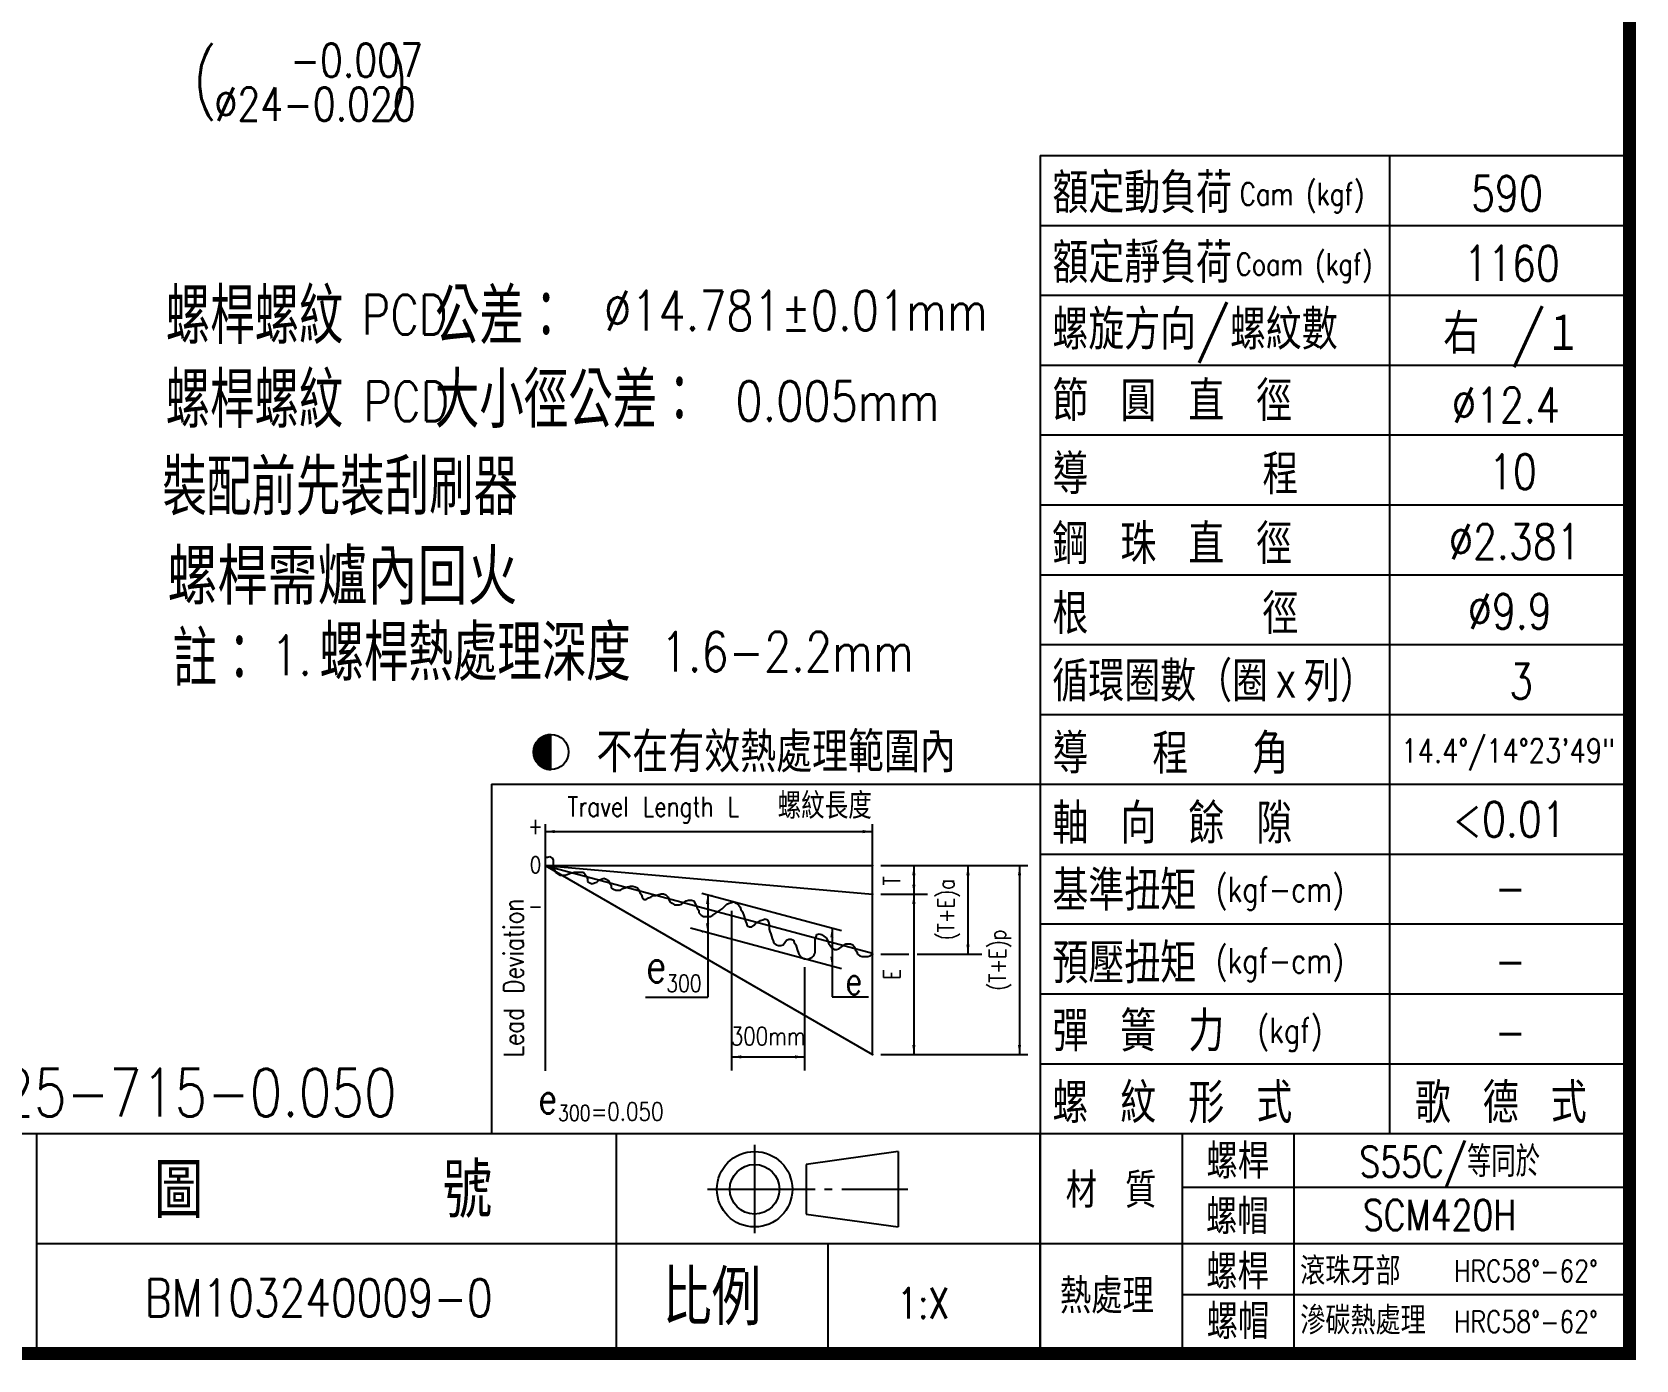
# Model space of a CAD drawing. Header units: millimetres. Extents: x 4931 to 5176, y 44 to 218.
# Drawn here: x 5075.4 to 5176.4, y 44.3 to 127.9 of the extents above; entities that cross this region are included whole.
import ezdxf
from ezdxf.enums import TextEntityAlignment as Align

# ---------------------------------------------------------------- set-up
doc = ezdxf.new("R2010")
doc.units = ezdxf.units.MM
doc.header["$LTSCALE"] = 10
doc.layers.get('0').update_dxf_attribs({"linetype": 'CONTINUOUS'})
for name, color, linetype, lineweight in [('AM_0', 7, 'CONTINUOUS', 50), ('標籤(紅)', 2, 'CONTINUOUS', 30), ('標籤(黑)', 64, 'CONTINUOUS', 30)]:
    doc.layers.add(name, color=color, linetype=linetype, lineweight=lineweight)
doc.styles.add('SIMPLEX', font='SIMPLEX.shx', dxfattribs={"width": 0.8, "height": 2.1, "bigfont": 'chineset.shx'})
doc.styles.get("Standard").update_dxf_attribs({"font": 'TXT', "width": 0.8, "bigfont": 'CHINESET'})

# ---------------------------------------------------------------- blocks, each defined once
blk = doc.blocks.new('*X4')
at = {"color": 0}
for p, q in [((508.68, 87.3), (512.19, 87.3)), ((508.71, 87.35), (512.19, 87.35)), ((508.74, 87.4), (512.19, 87.4)), ((508.77, 87.45), (512.19, 87.45)), ((508.8, 87.5), (512.19, 87.5)), ((508.83, 87.55), (512.19, 87.55)), ((508.87, 87.6), (512.19, 87.6)), ((508.9, 87.65), (512.19, 87.65)), ((508.94, 87.7), (512.19, 87.7)), ((508.97, 87.75), (512.19, 87.75)), ((509.01, 87.8), (512.19, 87.8)), ((509.05, 87.85), (512.19, 87.85)), ((509.09, 87.9), (512.19, 87.9)), ((509.13, 87.95), (512.19, 87.95)), ((509.18, 88), (512.19, 88)), ((509.22, 88.05), (512.19, 88.05)), ((509.27, 88.1), (512.19, 88.1)), ((509.31, 88.15), (512.19, 88.15)), ((509.36, 88.2), (512.19, 88.2)), ((509.41, 88.25), (512.19, 88.25)), ((509.47, 88.3), (512.19, 88.3)), ((509.52, 88.35), (512.19, 88.35)), ((509.58, 88.4), (512.19, 88.4)), ((509.64, 88.45), (512.19, 88.45)), ((509.7, 88.5), (512.19, 88.5)), ((509.76, 88.55), (512.19, 88.55)), ((509.83, 88.6), (512.19, 88.6)), ((509.9, 88.65), (512.19, 88.65)), ((509.97, 88.7), (512.19, 88.7)), ((510.05, 88.75), (512.19, 88.75)), ((510.13, 88.8), (512.19, 88.8)), ((510.22, 88.85), (512.19, 88.85)), ((510.31, 88.9), (512.19, 88.9)), ((510.41, 88.95), (512.19, 88.95)), ((510.51, 89), (512.19, 89)), ((510.62, 89.05), (512.19, 89.05)), ((510.75, 89.1), (512.19, 89.1)), ((510.89, 89.15), (512.19, 89.15)), ((511.04, 89.2), (512.19, 89.2)), ((511.22, 89.25), (512.19, 89.25)), ((511.45, 89.3), (512.19, 89.3)), ((511.81, 89.35), (512.19, 89.35)), ((508.19, 85.6), (512.19, 85.6)), ((508.19, 85.55), (512.19, 85.55)), ((508.19, 85.5), (512.19, 85.5)), ((508.19, 85.45), (512.19, 85.45)), ((508.19, 85.4), (512.19, 85.4)), ((508.19, 85.35), (512.19, 85.35)), ((508.19, 85.3), (512.19, 85.3)), ((508.19, 85.25), (512.19, 85.25)), ((508.19, 85.2), (512.19, 85.2)), ((508.19, 85.15), (512.19, 85.15)), ((508.2, 85.7), (512.19, 85.7)), ((508.2, 85.65), (512.19, 85.65)), ((508.2, 85.1), (512.19, 85.1)), ((508.2, 85.05), (512.19, 85.05)), ((508.2, 85), (512.19, 85)), ((508.21, 85.8), (512.19, 85.8)), ((508.21, 85.75), (512.19, 85.75)), ((508.21, 84.95), (512.19, 84.95)), ((508.21, 84.9), (512.19, 84.9)), ((508.22, 85.9), (512.19, 85.9)), ((508.22, 85.85), (512.19, 85.85)), ((508.22, 84.85), (512.19, 84.85)), ((508.23, 85.95), (512.19, 85.95)), ((508.23, 84.8), (512.19, 84.8)), ((508.23, 84.75), (512.19, 84.75)), ((508.24, 86), (512.19, 86)), ((508.24, 84.7), (512.19, 84.7)), ((508.25, 86.1), (512.19, 86.1)), ((508.25, 86.05), (512.19, 86.05)), ((508.25, 84.65), (512.19, 84.65)), ((508.26, 86.15), (512.19, 86.15)), ((508.26, 84.6), (512.19, 84.6)), ((508.27, 86.2), (512.19, 86.2)), ((508.27, 84.55), (512.19, 84.55)), ((508.28, 84.5), (512.19, 84.5)), ((508.29, 86.25), (512.19, 86.25)), ((508.29, 84.45), (512.19, 84.45)), ((508.3, 86.3), (512.19, 86.3)), ((508.31, 86.35), (512.19, 86.35)), ((508.31, 84.4), (512.19, 84.4)), ((508.32, 86.4), (512.19, 86.4)), ((508.32, 84.35), (512.19, 84.35)), ((508.33, 84.3), (512.19, 84.3)), ((508.34, 86.45), (512.19, 86.45)), ((508.35, 86.5), (512.19, 86.5)), ((508.35, 84.25), (512.19, 84.25)), ((508.36, 84.2), (512.19, 84.2)), ((508.37, 86.55), (512.19, 86.55)), ((508.38, 86.6), (512.19, 86.6)), ((508.38, 84.15), (512.19, 84.15)), ((508.39, 84.1), (512.19, 84.1)), ((508.4, 86.65), (512.19, 86.65)), ((508.41, 84.05), (512.19, 84.05)), ((508.42, 86.7), (512.19, 86.7)), ((508.43, 86.75), (512.19, 86.75)), ((508.43, 84), (512.19, 84)), ((508.45, 86.8), (512.19, 86.8)), ((508.45, 83.95), (512.19, 83.95)), ((508.47, 86.85), (512.19, 86.85)), ((508.47, 83.9), (512.19, 83.9)), ((508.49, 86.9), (512.19, 86.9)), ((508.49, 83.85), (512.19, 83.85)), ((508.51, 86.95), (512.19, 86.95)), ((508.51, 83.8), (512.19, 83.8)), ((508.53, 83.75), (512.19, 83.75)), ((508.54, 87), (512.19, 87)), ((508.55, 83.7), (512.19, 83.7)), ((508.56, 87.05), (512.19, 87.05)), ((508.57, 83.65), (512.19, 83.65)), ((508.58, 87.1), (512.19, 87.1)), ((508.61, 87.15), (512.19, 87.15)), ((508.63, 87.2), (512.19, 87.2)), ((508.66, 87.25), (512.19, 87.25)), ((508.6, 83.6), (512.19, 83.6)), ((508.62, 83.55), (512.19, 83.55)), ((508.65, 83.5), (512.19, 83.5)), ((508.68, 83.45), (512.19, 83.45)), ((508.7, 83.4), (512.19, 83.4)), ((508.73, 83.35), (512.19, 83.35)), ((508.76, 83.3), (512.19, 83.3)), ((508.79, 83.25), (512.19, 83.25)), ((508.83, 83.2), (512.19, 83.2)), ((508.86, 83.15), (512.19, 83.15)), ((508.89, 83.1), (512.19, 83.1)), ((508.93, 83.05), (512.19, 83.05)), ((508.96, 83), (512.19, 83)), ((509, 82.95), (512.19, 82.95)), ((509.04, 82.9), (512.19, 82.9)), ((509.08, 82.85), (512.19, 82.85)), ((509.12, 82.8), (512.19, 82.8)), ((509.16, 82.75), (512.19, 82.75)), ((509.21, 82.7), (512.19, 82.7)), ((509.25, 82.65), (512.19, 82.65)), ((509.3, 82.6), (512.19, 82.6)), ((509.35, 82.55), (512.19, 82.55)), ((509.4, 82.5), (512.19, 82.5)), ((509.45, 82.45), (512.19, 82.45)), ((509.5, 82.4), (512.19, 82.4)), ((509.56, 82.35), (512.19, 82.35)), ((509.62, 82.3), (512.19, 82.3)), ((509.68, 82.25), (512.19, 82.25)), ((509.74, 82.2), (512.19, 82.2)), ((509.81, 82.15), (512.19, 82.15)), ((509.88, 82.1), (512.19, 82.1)), ((509.95, 82.05), (512.19, 82.05)), ((510.03, 82), (512.19, 82)), ((510.11, 81.95), (512.19, 81.95)), ((510.19, 81.9), (512.19, 81.9)), ((510.28, 81.85), (512.19, 81.85)), ((510.38, 81.8), (512.19, 81.8)), ((510.48, 81.75), (512.19, 81.75)), ((510.59, 81.7), (512.19, 81.7)), ((510.71, 81.65), (512.19, 81.65)), ((510.84, 81.6), (512.19, 81.6)), ((510.99, 81.55), (512.19, 81.55)), ((511.17, 81.5), (512.19, 81.5)), ((511.38, 81.45), (512.19, 81.45)), ((511.68, 81.4), (512.19, 81.4))]:
    blk.add_line(p, q, dxfattribs=at)

msp = doc.modelspace()

# ---------------------------------------------------------------- linework, layer by layer
at = {"color": 3}
for p, q in [((5138.877, 120.1509), (5138.877, 45.0436)), ((5138.877, 120.1509), (5175.9806, 120.1509)), ((5160.8771, 120.1509), (5160.8771, 58.5506)), ((5138.877, 115.7509), (5175.9806, 115.7509)), ((5138.877, 111.3509), (5175.9806, 111.3509)), ((5138.877, 106.9508), (5175.9806, 106.9508)), ((5138.877, 102.5508), (5175.9806, 102.5508)), ((5138.877, 98.1508), (5175.9806, 98.1508)), ((5138.877, 93.7508), (5175.9806, 93.7508)), ((5138.877, 89.3507), (5175.9806, 89.3507)), ((5138.877, 84.9507), (5175.9806, 84.9507)), ((5108.0608, 81.4732), (5108.0608, 83.6951)), ((5104.3054, 80.5507), (5175.9806, 80.5507)), ((5104.3054, 80.5507), (5104.3054, 58.5506)), ((5107.6917, 78.0374), (5107.6917, 62.5104)), ((5128.3047, 63.5262), (5128.3047, 78.0374)), ((5107.6917, 75.9591), (5107.8472, 75.9591)), ((5107.8472, 75.9591), (5107.9951, 76.0084)), ((5107.9951, 76.0084), (5108.143, 75.9099)), ((5108.143, 75.9099), (5108.1923, 75.7621)), ((5108.1923, 75.7621), (5108.1923, 75.3188)), ((5138.877, 76.1507), (5175.9806, 76.1507)), ((5107.6917, 75.4271), (5128.3047, 69.9039)), ((5107.6917, 75.4271), (5128.3047, 63.5262)), ((5107.6917, 75.4271), (5128.3047, 73.6237)), ((5107.6917, 75.4271), (5128.3047, 75.4271)), ((5108.1923, 75.3188), (5108.2909, 75.171)), ((5108.2909, 75.171), (5108.3402, 75.0232)), ((5108.3402, 75.0232), (5108.6359, 74.8262)), ((5108.6359, 74.8262), (5108.9317, 74.8262)), ((5108.9317, 74.8262), (5109.0796, 74.8755)), ((5109.0796, 74.8755), (5109.2275, 74.9247)), ((5109.2275, 74.9247), (5109.3754, 74.974)), ((5109.3754, 74.974), (5109.5233, 75.0232)), ((5109.5233, 75.0232), (5110.1148, 75.0232)), ((5110.1148, 75.0232), (5110.2134, 74.8755)), ((5110.2134, 74.8755), (5110.312, 74.7277)), ((5110.312, 74.7277), (5110.3613, 74.5799)), ((5110.3613, 74.5799), (5110.3613, 74.4322)), ((5110.3613, 74.4322), (5110.5092, 74.3337)), ((5110.5092, 74.3337), (5110.657, 74.2844)), ((5110.657, 74.2844), (5110.8049, 74.3337)), ((5110.8049, 74.3337), (5110.9528, 74.3829)), ((5110.9528, 74.3829), (5111.1007, 74.5307)), ((5111.1007, 74.5307), (5111.2486, 74.5799)), ((5111.2486, 74.5799), (5111.3965, 74.6292)), ((5111.3965, 74.6292), (5111.5444, 74.5799)), ((5111.5444, 74.5799), (5111.6922, 74.4814)), ((5111.6922, 74.4814), (5111.7415, 74.3337)), ((5111.7415, 74.3337), (5111.8401, 74.1859)), ((5111.8401, 74.1859), (5111.8401, 74.0381)), ((5111.8401, 74.0381), (5111.988, 73.9396)), ((5111.988, 73.9396), (5112.1359, 73.8903)), ((5112.1359, 73.8903), (5112.4317, 73.8903)), ((5112.4317, 73.8903), (5112.5796, 73.9889)), ((5112.5796, 73.9889), (5112.7274, 74.0381)), ((5112.7274, 74.0381), (5112.8753, 74.0874)), ((5112.8753, 74.0874), (5113.0725, 74.1366)), ((5113.0725, 74.1366), (5113.2204, 74.1366)), ((5113.2204, 74.1366), (5113.3683, 74.0874)), ((5113.3683, 74.0874), (5113.5162, 74.0381)), ((5113.5162, 74.0381), (5113.6147, 73.8903)), ((5113.6147, 73.8903), (5113.664, 73.7426)), ((5113.664, 73.7426), (5113.7626, 73.5948)), ((5113.7626, 73.5948), (5113.8119, 73.447)), ((5113.8119, 73.447), (5113.9105, 73.2993)), ((5113.9105, 73.2993), (5114.0584, 73.2993)), ((5114.0584, 73.2993), (5114.2063, 73.3978)), ((5114.2063, 73.3978), (5114.3542, 73.447)), ((5114.3542, 73.447), (5114.5021, 73.5456)), ((5114.5021, 73.5456), (5114.6499, 73.5456)), ((5114.6499, 73.5456), (5114.7978, 73.5948)), ((5114.7978, 73.5948), (5114.995, 73.6441)), ((5114.995, 73.6441), (5115.1429, 73.6441)), ((5115.1429, 73.6441), (5115.2908, 73.5948)), ((5115.2908, 73.5948), (5115.4387, 73.447)), ((5115.4387, 73.447), (5115.488, 73.2993)), ((5115.488, 73.2993), (5115.5373, 73.1515)), ((5115.5373, 73.1515), (5115.6851, 73.053)), ((5115.6851, 73.053), (5115.833, 72.9545)), ((5115.833, 72.9545), (5116.1288, 72.9545)), ((5116.1288, 72.9545), (5116.2767, 73.0037)), ((5116.2767, 73.0037), (5116.5725, 73.2008)), ((5116.5725, 73.2008), (5116.7203, 73.25)), ((5116.7203, 73.25), (5116.9175, 73.25)), ((5116.9175, 73.25), (5117.0654, 73.2008)), ((5117.0654, 73.2008), (5117.1147, 73.053)), ((5117.1147, 73.053), (5117.2133, 72.9052)), ((5117.2133, 72.9052), (5117.2626, 72.7575)), ((5117.2626, 72.7575), (5117.3612, 72.6097)), ((5117.5666, 73.6908), (5126.3658, 71.3331)), ((5118.84, 72.7082), (5118.9879, 72.856)), ((5118.9879, 72.856), (5119.1358, 73.0037)), ((5119.1358, 73.0037), (5119.2837, 73.053)), ((5119.2837, 73.053), (5119.4316, 73.1022)), ((5119.4316, 73.1022), (5119.5795, 73.1515)), ((5119.5795, 73.1515), (5119.7273, 73.053)), ((5119.7273, 73.053), (5119.8752, 72.9545)), ((5119.8752, 72.9545), (5119.9738, 72.8067)), ((5119.9738, 72.8067), (5120.0231, 72.6589)), ((5117.3612, 72.6097), (5117.3612, 72.4619)), ((5117.3612, 72.4619), (5117.5091, 72.3141)), ((5117.5091, 72.3141), (5117.6569, 72.2156)), ((5117.6569, 72.2156), (5118.1006, 72.2156)), ((5118.1006, 72.2156), (5118.2485, 72.3141)), ((5118.2485, 72.3141), (5118.3964, 72.4127)), ((5118.3964, 72.4127), (5118.84, 72.7082)), ((5120.0231, 72.6589), (5120.1217, 72.5112)), ((5120.1217, 72.5112), (5120.2203, 72.2156)), ((5120.2203, 72.2156), (5120.2696, 72.0679)), ((5120.2696, 72.0679), (5120.3189, 71.9201)), ((5120.3189, 71.9201), (5120.3682, 71.7723)), ((5120.3682, 71.7723), (5120.4175, 71.6246)), ((5120.8611, 71.6738), (5120.9597, 71.8216)), ((5120.9597, 71.8216), (5121.1076, 71.8708)), ((5121.1076, 71.8708), (5121.2555, 71.9694)), ((5121.2555, 71.9694), (5121.4034, 72.0186)), ((5121.4034, 72.0186), (5121.5513, 72.0679)), ((5121.5513, 72.0679), (5121.6991, 72.0186)), ((5121.6991, 72.0186), (5121.7484, 71.8708)), ((5121.7484, 71.8708), (5121.7977, 71.7231)), ((5121.7977, 71.7231), (5121.7977, 71.4275)), ((5138.877, 71.7507), (5175.9806, 71.7507)), ((5126.3581, 68.9318), (5116.8422, 71.4816)), ((5120.4175, 71.6246), (5120.5654, 71.5753)), ((5120.5654, 71.5753), (5120.7132, 71.5753)), ((5120.7132, 71.5753), (5120.8611, 71.6738)), ((5121.7977, 71.4275), (5121.847, 71.2798)), ((5121.847, 71.2798), (5121.8963, 71.132)), ((5121.8963, 71.132), (5121.9949, 70.8365)), ((5121.9949, 70.8365), (5122.0442, 70.6887)), ((5122.7836, 70.5902), (5122.8822, 70.7379)), ((5122.8822, 70.7379), (5123.0301, 70.7872)), ((5123.0301, 70.7872), (5123.178, 70.7872)), ((5123.178, 70.7872), (5123.3259, 70.7379)), ((5123.3259, 70.7379), (5123.3752, 70.5902)), ((5124.7061, 70.7872), (5124.7554, 70.935)), ((5124.7061, 70.0795), (5124.7061, 70.7872)), ((5124.7554, 70.935), (5124.8047, 71.0827)), ((5124.8047, 71.0827), (5124.9526, 71.132)), ((5124.9526, 71.132), (5125.1005, 71.0827)), ((5125.1005, 71.0827), (5125.3963, 70.8857)), ((5125.3963, 70.8857), (5125.4949, 70.6887)), ((5122.0442, 70.6887), (5122.0935, 70.5409)), ((5122.0935, 70.5409), (5122.2414, 70.4424)), ((5122.2414, 70.4424), (5122.3893, 70.3931)), ((5122.3893, 70.3931), (5122.5372, 70.3931)), ((5122.5372, 70.3931), (5122.685, 70.4424)), ((5122.685, 70.4424), (5122.7836, 70.5902)), ((5123.3752, 70.5902), (5123.4738, 70.4424)), ((5123.4738, 70.4424), (5123.5231, 70.2946)), ((5123.5231, 70.2946), (5123.5724, 70.1469)), ((5123.5724, 70.1469), (5123.6519, 69.9083)), ((5125.4949, 70.6887), (5125.5442, 70.5409)), ((5125.5442, 70.5409), (5125.6427, 70.3931)), ((5125.6427, 70.3931), (5125.7413, 70.2454)), ((5125.7413, 70.2454), (5125.8892, 70.1469)), ((5125.8892, 70.1469), (5126.0371, 70.1469)), ((5126.0371, 70.1469), (5126.185, 70.1961)), ((5126.185, 70.1961), (5126.4808, 70.3931)), ((5126.4808, 70.3931), (5126.6286, 70.4917)), ((5126.6286, 70.4917), (5126.9244, 70.4917)), ((5126.9244, 70.4917), (5127.0723, 70.4424)), ((5127.0723, 70.4424), (5127.1709, 70.2946)), ((5127.1709, 70.2946), (5127.2202, 70.1469)), ((5127.2202, 70.1469), (5127.3188, 69.9991)), ((5127.3188, 69.9991), (5127.3681, 69.8513)), ((5127.3681, 69.8513), (5127.516, 69.7528)), ((5127.516, 69.7528), (5127.6638, 69.7036)), ((5127.6638, 69.7036), (5128.0089, 69.7036)), ((5128.0089, 69.7036), (5128.1568, 69.7528)), ((5128.1568, 69.7528), (5128.3047, 69.8513)), ((5128.3047, 69.8513), (5128.354, 69.9006)), ((5114.0176, 67.1372), (5117.9354, 67.1372)), ((5125.7623, 67.1558), (5128.0499, 67.1558)), ((5138.877, 67.3506), (5175.9806, 67.3506)), ((5138.877, 62.9506), (5175.9806, 62.9506)), ((5024.0844, 58.5506), (5175.9806, 58.5506)), ((5075.6891, 44.7005), (5075.6891, 58.5506)), ((5112.1913, 44.7005), (5112.1913, 58.5506)), ((5120.8852, 57.8386), (5120.8852, 52.2751)), ((5138.877, 44.7005), (5138.877, 58.5506)), ((5138.877, 58.5506), (5175.9806, 58.5506)), ((5147.8066, 58.5506), (5147.8066, 45.0436)), ((5154.8369, 58.5506), (5154.8369, 45.0436)), ((5129.9179, 57.4193), (5124.128, 56.6066)), ((5124.128, 56.6066), (5124.128, 53.4809)), ((5129.9179, 57.4193), (5129.9179, 52.6683)), ((5117.9172, 55.0438), (5124.7079, 55.0438)), ((5125.2771, 55.0438), (5125.7588, 55.0438)), ((5126.3717, 55.0438), (5130.5341, 55.0438)), ((5147.8066, 55.1671), (5175.9806, 55.1671)), ((5124.128, 53.4809), (5129.9179, 52.6683)), ((5075.6891, 51.6255), (5175.9806, 51.6255)), ((5125.5261, 44.7005), (5125.5261, 51.6255)), ((5147.8066, 48.4181), (5175.9806, 48.4181))]:
    msp.add_line(p, q, dxfattribs=at)
at = {"color": 3, "linetype": 'ByBlock'}
for p, q in [((5107.6917, 77.5699), (5128.3047, 77.5699)), ((5128.8249, 75.4271), (5138.0873, 75.4271)), ((5130.9127, 75.4271), (5130.9127, 73.6237)), ((5134.3205, 75.4271), (5134.3205, 69.8513)), ((5137.5687, 75.4271), (5137.5687, 63.5262)), ((5117.9354, 73.592), (5117.9354, 67.1372)), ((5128.8249, 73.6237), (5131.7797, 73.6237)), ((5130.9127, 73.6237), (5130.9127, 63.5262)), ((5119.4316, 72.5821), (5119.4316, 62.513)), ((5130.9127, 72.4099), (5130.9127, 71.1962)), ((5125.7623, 71.4848), (5125.7623, 67.1558)), ((5128.8249, 69.8513), (5130.5923, 69.8513)), ((5131.1169, 69.8513), (5135.1875, 69.8513)), ((5124.0251, 69.0367), (5124.0251, 62.513)), ((5119.4316, 63.38), (5124.0251, 63.38)), ((5128.8249, 63.5262), (5138.0873, 63.5262))]:
    msp.add_line(p, q, dxfattribs=at)
at = {"const_width": 0.8132}
msp.add_lwpolyline([(4931.3973, 44.7005), (5175.9806, 44.7005), (5175.9806, 217.9731), (4931.3973, 217.9731)], close=True, dxfattribs=at)
at = {"color": 3}
for centre, radius in [((5108.0608, 82.5841), 1.1109), ((5120.8852, 55.0438), 2.3755), ((5120.8852, 55.0438), 1.5628)]:
    msp.add_circle(centre, radius, dxfattribs=at)
msp.add_arc((5124.1651, 70.0795), 0.541, 198.448471, 0, dxfattribs=at)
at = {"color": 3, "linetype": 'ByBlock'}
for p in [(5128.3047, 75.4271), (5128.3047, 75.4271), (5128.3047, 75.4271), (5118.1992, 73.5213), (5119.4316, 73.1022), (5128.3047, 73.6237), (5128.3047, 73.6237), (5130.9127, 73.6237), (5130.9127, 73.6237), (5117.5983, 71.279), (5117.9354, 71.279), (5128.3047, 69.8513), (5134.3205, 69.8513), (5124.0251, 69.5569), (5124.0251, 63.38), (5128.3047, 63.5262), (5128.3047, 63.5262), (5130.9127, 63.5262), (5137.5687, 63.5262)]:
    msp.add_point(p, dxfattribs=at)
for points in [[(5108.2986, 77.671), (5108.2986, 77.4687), (5107.6917, 77.5699)], [(5127.6978, 77.671), (5127.6978, 77.4687), (5128.3047, 77.5699)], [(5131.0139, 74.8202), (5130.8116, 74.8202), (5130.9127, 75.4271)], [(5134.2194, 74.8202), (5134.4217, 74.8202), (5134.3205, 75.4271)], [(5137.4675, 74.8202), (5137.6698, 74.8202), (5137.5687, 75.4271)], [(5130.8116, 74.2306), (5131.0139, 74.2306), (5130.9127, 73.6237)], [(5118.028, 73.0128), (5117.8257, 73.0128), (5117.9269, 73.6197)], [(5130.8116, 73.0168), (5131.0139, 73.0168), (5130.9127, 73.6237)], [(5118.0248, 71.7897), (5117.8225, 71.7897), (5117.9237, 71.1828)], [(5125.8549, 70.9055), (5125.6526, 70.9055), (5125.7537, 71.5124)], [(5134.2194, 70.4582), (5134.4217, 70.4582), (5134.3205, 69.8513)], [(5125.8517, 69.6825), (5125.6494, 69.6825), (5125.7506, 69.0756)], [(5130.8116, 64.1331), (5131.0139, 64.1331), (5130.9127, 63.5262)], [(5137.4675, 64.1331), (5137.6698, 64.1331), (5137.5687, 63.5262)], [(5120.0385, 63.4811), (5120.0385, 63.2788), (5119.4316, 63.38)], [(5123.4182, 63.4811), (5123.4182, 63.2788), (5124.0251, 63.38)]]:
    msp.add_solid(points, dxfattribs=at)

# ---------------------------------------------------------------- block references
at = {"color": 3, "xscale": 0.2777368325895679, "yscale": 0.2777368325893548, "zscale": 0.2777368325893808}
msp.add_blockref('*X4', (4965.8076, 58.8744), dxfattribs=at)

# ---------------------------------------------------------------- texts
at = {"color": 3, "width": 0.9}
for s, height, p in [('額定動負荷', 2.5143, (5139.6387, 116.5301)), ('額定靜負荷', 2.5143, (5139.6387, 112.1301)), ('螺旋方向/螺紋數', 2.5143, (5139.6387, 107.9252)), ('右 /１', 2.5143, (5164.2533, 107.6694)), ('節 圓 直 徑', 2.5143, (5139.6387, 103.4214)), ('導     程', 2.5143, (5139.6387, 98.8148)), ('鋼 珠 直 徑', 2.5143, (5139.6387, 94.4148)), ('根     徑', 2.5143, (5139.6387, 90.0148)), ('循環圈數（圈ｘ列）', 2.5143, (5139.6387, 85.762)), ('不在有效熱處理範圍內', 2.5143, (5110.9253, 81.3065)), ('導  程  角', 2.5143, (5139.6387, 81.2147)), ('螺紋長度', 1.64539, (5122.3387, 78.3737)), ('軸 向 餘 隙', 2.5143, (5139.6387, 76.8181)), ('基準扭矩 ', 2.5143, (5139.6387, 72.5964)), ('預壓扭矩 ', 2.5143, (5139.6387, 68.0181)), ('彈 簧 力', 2.5143, (5139.6387, 63.7238)), ('螺 紋 形 式', 2.5143, (5139.6387, 59.2146)), ('歌 德 式', 2.5143, (5162.467, 59.2146)), ('螺桿', 2.19386, (5149.3415, 55.7111)), ('圖     號', 3.45716, (5083.0607, 53.2362)), ('材 質', 2.19386, (5140.4757, 53.8755)), ('螺帽', 2.19386, (5149.3096, 52.2155)), ('螺桿', 2.19386, (5149.3255, 48.745)), ('滾珠牙部', 1.75509, (5155.2451, 49.0147)), ('比例', 3.45716, (5115.0737, 46.4836)), ('熱處理', 2.19386, (5140.1083, 47.2198)), ('螺帽', 2.19386, (5149.3575, 45.6072)), ('滲碳熱處理', 1.75509, (5155.2516, 45.8952))]:
    msp.add_text(s, height=height, dxfattribs=at).set_placement(p)
at = {"color": 3, "style": 'SIMPLEX', "width": 0.8}
for s, height, p in [('590', 2.20001, (5166.0066, 116.6676)), ('1160', 2.20001, (5165.5636, 112.2676)), ('%%C12.4', 2.20001, (5164.8075, 103.3362)), ('10', 2.20001, (5167.1302, 99.1378)), ('%%c2.381', 2.20001, (5164.616, 94.7378)), ('%%c9.9', 2.20001, (5165.8071, 90.3378)), ('3', 2.2, (5168.4011, 85.9377)), ('14.4%%D/14%%D23\'49"', 1.5, (5161.6096, 81.9123)), ('(kgf-cm)', 1.57144, (5149.9297, 73.1525)), ('-', 2.2, (5167.4992, 72.9401)), ('(kgf-cm)', 1.57144, (5149.9297, 68.6596)), ('-', 2.2, (5167.4992, 68.3336)), ('(kgf)', 1.57144, (5152.5555, 64.2595)), ('-', 2.2, (5167.4992, 63.8612)), ('S55C/等同於', 1.91728, (5158.9726, 55.8237)), ('SCM420H', 1.91728, (5159.1923, 52.4614)), ('HRC58%%d-62%%d', 1.363401, (5164.9287, 49.22)), ('1:X', 1.91728, (5129.8594, 46.9121)), ('HRC58%%d-62%%d', 1.363401, (5164.9287, 46.023))]:
    msp.add_text(s, height=height, dxfattribs=at).set_placement(p)
at = {"color": 3, "linetype": 'ByBlock', "width": 0.8}
for s, height, p in [('Travel Length L', 1.248463, (5114.5018, 79.145)), ('300mm', 1.14442, (5121.7385, 64.6869))]:
    msp.add_text(s, height=height, dxfattribs=at).set_placement(p, align=Align.MIDDLE_CENTER)
at = {"color": 3, "style": 'SIMPLEX', "width": 0.8}
msp.add_text('<0.01', height=2.20001, dxfattribs=at).set_placement((5168.4289, 78.3507), align=Align.MIDDLE)
at = {"color": 3, "linetype": 'ByBlock', "width": 0.8}
for s, p in [('+', (5107.0847, 77.9338)), ('0', (5107.0847, 75.4778)), ('-', (5107.0847, 72.8854))]:
    msp.add_text(s, height=1.0404, dxfattribs=at).set_placement(p, align=Align.MIDDLE)
for s, height, p in [('T', 1.0404, (5129.5255, 74.4768)), ('(T+E)a', 1.04039, (5132.9334, 72.6576)), ('(T+E)p', 1.04039, (5136.1815, 69.4767)), ('E', 1.0404, (5129.5255, 68.575))]:
    msp.add_text(s, height=height, rotation=90, dxfattribs=at).set_placement(p, align=Align.MIDDLE_CENTER)
msp.add_text('Lead Deviation', height=1.248463, rotation=90, dxfattribs=at).set_placement((5105.6747, 68.3536), align=Align.MIDDLE)
at = {"color": 3, "width": 0.8}
for s, height, p in [('e', 2.0808, (5115.3268, 69.1125)), ('300', 1.082, (5117.5473, 68.0136)), ('e', 1.734, (5127.6593, 68.1744)), ('e', 1.916, (5108.4451, 60.7666)), ('300', 0.99634, (5110.5531, 59.8511)), ('=0.050', 1.14963, (5115.149, 59.9419))]:
    msp.add_text(s, height=height, dxfattribs=at).set_placement(p, align=Align.MIDDLE_RIGHT)
at = {"color": 3, "style": 'SIMPLEX', "width": 0.8}
for s, height, p in [('=1R12-10T3-1FSDM-625-715-0.050', 3, (5033.9524, 61.1337)), ('BM103240009-0', 2.357155, (5082.4827, 48.2005))]:
    msp.add_text(s, height=height, dxfattribs=at).set_placement(p, align=Align.MIDDLE_LEFT)
at = {"color": 3, "attachment_point": 7, "style": 'SIMPLEX'}
for s, insert, char_height in [('(      )', (5085.506, 122.3467), 3.2), ('-0.007', (5091.6398, 125.1016), 2.1), ('%%C24-0.020', (5086.8716, 122.3415), 2.1)]:
    msp.add_mtext(s, dxfattribs=dict(at, insert=insert, char_height=char_height))
at = {"layer": 'AM_0', "style": 'SIMPLEX', "width": 0.8}
for s, height, p in [('Cam (kgf)', 1.41429, (5151.438, 117.0222)), ('Coam (kgf)', 1.38601, (5151.2006, 112.6106))]:
    msp.add_text(s, height=height, dxfattribs=at).set_placement(p)
at = {"layer": '標籤(紅)', "color": 2, "style": 'SIMPLEX'}
for s, height, width, p in [('PCD', 2.5, 0.8, (5096.1386, 108.8741)), ('%%C14.781%%P0.01mm', 2.5, 0.8, (5111.3996, 109.137)), ('PCD', 2.5, 0.8, (5096.2484, 103.4107)), ('0.005mm', 2.5, 0.8, (5119.6737, 103.4387)), ('裝配前先裝刮刷器', 3.5, 0.8, (5083.5896, 97.5002)), ('螺桿需爐內回火', 3.5, 0.9, (5083.9045, 91.8651))]:
    msp.add_text(s, height=height, dxfattribs=dict(at, width=width)).set_placement(p)
at = {"layer": '標籤(紅)', "color": 2, "char_height": 3.5, "width": 246.514901, "attachment_point": 1, "style": 'SIMPLEX'}
for s, insert in [('螺桿螺紋   公差：', (5083.7975, 111.7816)), ('螺桿螺紋   大小徑公差：', (5083.7903, 106.4968))]:
    msp.add_mtext(s, dxfattribs=dict(at, insert=insert))
at = {"layer": '標籤(黑)', "color": 64, "width": 0.8}
for s, p in [('螺桿熱處理深度', (5093.4813, 87.0717)), ('註：', (5084.2377, 86.6983))]:
    msp.add_text(s, height=3.5, dxfattribs=at).set_placement(p)
at = {"layer": '標籤(黑)', "color": 64, "style": 'SIMPLEX', "width": 0.8}
for s, p in [('1.', (5090.4292, 87.4268)), ('1.6-2.2mm', (5114.9659, 87.6515))]:
    msp.add_text(s, height=2.5, dxfattribs=at).set_placement(p)

doc.saveas('drawing.dxf')
